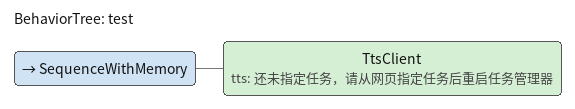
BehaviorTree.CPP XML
<?xml version="1.0" encoding="UTF-8"?>
<root BTCPP_format="4" main_tree_to_execute="test">
    <BehaviorTree ID="test">
        <SequenceWithMemory>
            <TtsClient tts="还未指定任务，请从网页指定任务后重启任务管理器" />
        </SequenceWithMemory>
    </BehaviorTree>

</root>
